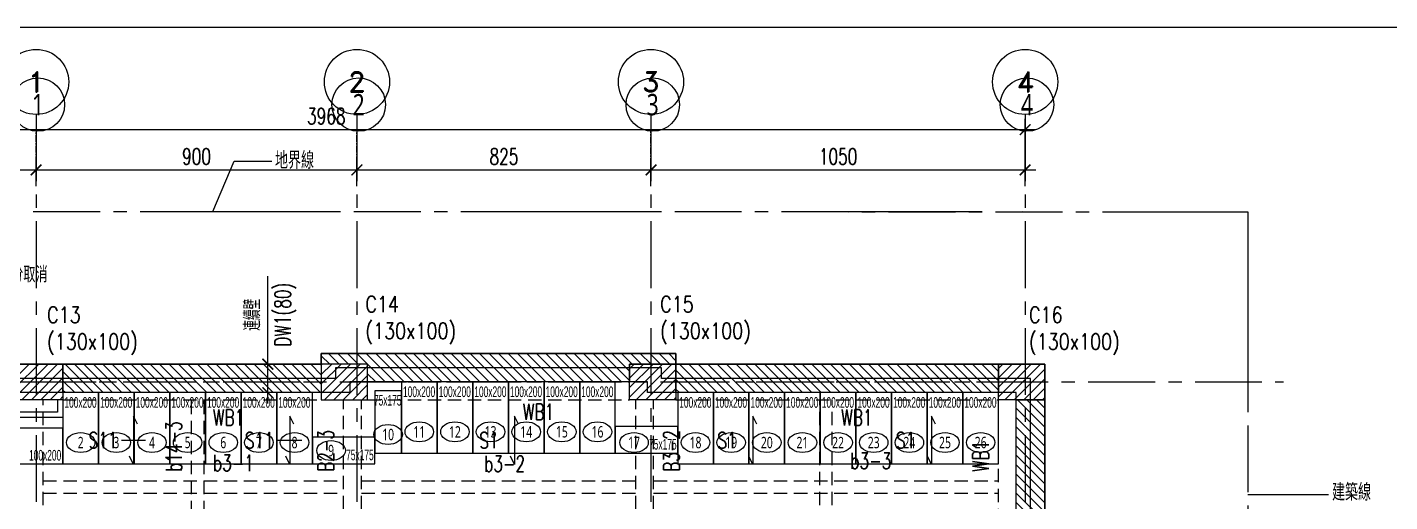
# Model space of a CAD drawing. Header units: millimetres. Extents: x -3377 to 119122, y -22007 to 15479.
# Drawn here: x 27995 to 31818, y 6428 to 7760 of the extents above; entities that cross this region are included whole.
import ezdxf
from ezdxf import colors
from ezdxf.entities.mleader import LeaderData, LeaderLine
from ezdxf.enums import TextEntityAlignment as Align
from ezdxf.math import Vec2, Vec3

# ---------------------------------------------------------------- set-up
doc = ezdxf.new("R2010")
doc.units = ezdxf.units.MM
doc.header["$LTSCALE"] = 150
doc.header["$MEASUREMENT"] = 0
doc.linetypes.add('CENTER', pattern=[2, 1.25, -0.25, 0.25, -0.25])
doc.linetypes.add('HIDDEN', pattern=[0.375, 0.25, -0.125])
doc.layers.get('0').update_dxf_attribs({"plot": 0})
for name, color, linetype, plot in [('AREA', 3, 'Continuous', False), ('S-ARCH', 252, 'Continuous', False), ('S-CLOUD_20220217(結構依建築圖2022-0216修改)', 4, 'Continuous', False)]:
    doc.layers.add(name, color=color, linetype=linetype, plot=plot)
for name, color, linetype in [('COL', 1, 'Continuous'), ('Col-Line', 8, 'CENTER'), ('Duct', 1, 'Continuous'), ('E-TXT', 7, 'Continuous'), ('GRID', 5, 'CENTER'), ('I-TXT', 7, 'Continuous'), ('PARK', 4, 'Continuous'), ('S-COL', 7, 'Continuous'), ('S-COLB', 4, 'HIDDEN'), ('S-CONC', 7, 'Continuous'), ('S-DIM', 2, 'Continuous'), ('S-GRID', 1, 'CENTER'), ('S-GRID-DIM', 2, 'Continuous'), ('S-GRID-T', 3, 'Continuous'), ('S-HATCH-COL', 13, 'Continuous'), ('S-HATCH-CONC', 124, 'Continuous'), ('S-RCBMB', 3, 'HIDDEN'), ('S-RCBMG', 2, 'HIDDEN'), ('S-SITE', 34, 'CENTER'), ('S-SLAB', 5, 'Continuous'), ('S-SLABT', 2, 'Continuous'), ('S-TEXTB', 3, 'Continuous'), ('S-TEXTC', 3, 'Continuous'), ('S-TEXTG', 2, 'Continuous'), ('WALL', 2, 'Continuous'), ('標註', 2, 'Continuous')]:
    doc.layers.add(name, color=color, linetype=linetype)
doc.styles.add('C1', font='', dxfattribs={"bigfont": 'japanese.shx'})
doc.styles.add('CD2', font='romand', dxfattribs={"height": 15})
doc.styles.add('CHINESET', font='c2.shx', dxfattribs={"bigfont": 'china.shx'})
doc.styles.add('CS4', font='romans.shx', dxfattribs={"width": 0.7, "height": 45, "bigfont": 'lsp.shx'})
doc.styles.add('LSP', font='SIMPLEX.shx', dxfattribs={"width": 0.8, "bigfont": 'lsp.shx'})
doc.styles.add('新細明體', font='')
doc.styles.get('C1').set_extended_font_data('微軟正黑體')
doc.styles.get('新細明體').set_extended_font_data('PMingLiU')
doc.dimstyles.new('DIM150', dxfattribs={"dimscale": 15, "dimtxt": 3, "dimasz": 2, "dimexe": 2, "dimexo": 2, "dimgap": 1, "dimtad": 1, "dimdec": 1, "dimdsep": 46, "dimtxsty": 'CS4', "dimblk1": 'ARCHTICK', "dimblk2": 'ARCHTICK', "dimsah": 1, "dimcen": 2, "dimdle": 2, "dimadec": 0, "dimazin": 0, "dimtfac": 1, "dimtdec": 1, "dimtmove": 0, "dimatfit": 3, "dimldrblk": 'TAA', "dimfxl": 0, "dimtolj": 1, "dimarcsym": 0})

# ---------------------------------------------------------------- blocks, each defined once
blk = doc.blocks.new('SG1')
at = {"layer": 'S-GRID-T'}
blk.add_circle((0, 6.09375), 6.09375, dxfattribs=at)
at = {"layer": 'S-GRID-T', "style": 'CD2'}
blk.add_attdef('GRID-BUB', text='', height=3.75, dxfattribs=at).set_placement((0, 6.09375), align=Align.MIDDLE_CENTER)
blk = doc.blocks.new('_ARCHTICK')
at = {"color": 0, "linetype": 'ByBlock', "const_width": 0.15}
blk.add_lwpolyline([(-0.5, -0.5), (0.5, 0.5)], dxfattribs=at)
blk = doc.blocks.new('*D249')
at = {"layer": 'DEFPOINTS', "color": 0, "transparency": 16777216}
for p in [(-5535.9, -287.4), (-9503.9, -400.6), (-5535.9, -400.6)]:
    blk.add_point(p, dxfattribs=at)
at = {"layer": 'S-GRID-DIM', "color": 0, "lineweight": -2, "transparency": 16777216}
for p, q in [((-9503.9, -370.6), (-9503.9, -257.4)), ((-5535.9, -370.6), (-5535.9, -257.4)), ((-9533.9, -287.4), (-5505.9, -287.4))]:
    blk.add_line(p, q, dxfattribs=at)
at = {"layer": 'S-GRID-DIM', "color": 0, "lineweight": -2, "transparency": 16777216, "xscale": 30, "yscale": 30, "zscale": 30, "rotation": 180}
blk.add_blockref('_ARCHTICK', (-9503.9, -287.4), dxfattribs=at)
at = {"layer": 'S-GRID-DIM', "color": 0, "lineweight": -2, "transparency": 16777216, "xscale": 30, "yscale": 30, "zscale": 30}
blk.add_blockref('_ARCHTICK', (-5535.9, -287.4), dxfattribs=at)
at = {"layer": 'S-GRID-DIM', "color": 0, "transparency": 16777216, "insert": (-7496.9, -249.9), "char_height": 45, "attachment_point": 5, "style": 'CS4'}
blk.add_mtext('\\A1;3968', dxfattribs=at)
blk = doc.blocks.new('TAA')
at = {"linetype": 'Continuous'}
blk.add_line((0, 0), (-1.66, 0), dxfattribs=at)
blk.add_solid([(-1.5, -0.25), (-1.5, 0.25), (0, 0)], dxfattribs=at)
blk = doc.blocks.new('*D250')
at = {"layer": 'DEFPOINTS', "color": 0, "transparency": 16777216}
for p in [(-7410.9, -400.6), (-8310.9, -476.2), (-7410.9, -476.2)]:
    blk.add_point(p, dxfattribs=at)
at = {"layer": 'S-GRID-DIM', "color": 0, "lineweight": -2, "transparency": 16777216}
for p, q in [((-8310.9, -446.2), (-8310.9, -370.6)), ((-7410.9, -446.2), (-7410.9, -370.6)), ((-8340.9, -400.6), (-7380.9, -400.6))]:
    blk.add_line(p, q, dxfattribs=at)
at = {"layer": 'S-GRID-DIM', "color": 0, "lineweight": -2, "transparency": 16777216, "xscale": 30, "yscale": 30, "zscale": 30, "rotation": 180}
blk.add_blockref('_ARCHTICK', (-8310.9, -400.6), dxfattribs=at)
at = {"layer": 'S-GRID-DIM', "color": 0, "lineweight": -2, "transparency": 16777216, "xscale": 30, "yscale": 30, "zscale": 30}
blk.add_blockref('_ARCHTICK', (-7410.9, -400.6), dxfattribs=at)
at = {"layer": 'S-GRID-DIM', "color": 0, "transparency": 16777216, "insert": (-7860.9, -363.1), "char_height": 45, "attachment_point": 5, "style": 'CS4'}
blk.add_mtext('\\A1;900', dxfattribs=at)
blk = doc.blocks.new('*D251')
at = {"layer": 'DEFPOINTS', "color": 0, "transparency": 16777216}
for p in [(-6585.9, -400.6), (-7410.9, -476.2), (-6585.9, -476.2)]:
    blk.add_point(p, dxfattribs=at)
at = {"layer": 'S-GRID-DIM', "color": 0, "lineweight": -2, "transparency": 16777216}
for p, q in [((-7410.9, -446.2), (-7410.9, -370.6)), ((-6585.9, -446.2), (-6585.9, -370.6)), ((-7440.9, -400.6), (-6555.9, -400.6))]:
    blk.add_line(p, q, dxfattribs=at)
at = {"layer": 'S-GRID-DIM', "color": 0, "lineweight": -2, "transparency": 16777216, "xscale": 30, "yscale": 30, "zscale": 30, "rotation": 180}
blk.add_blockref('_ARCHTICK', (-7410.9, -400.6), dxfattribs=at)
at = {"layer": 'S-GRID-DIM', "color": 0, "lineweight": -2, "transparency": 16777216, "xscale": 30, "yscale": 30, "zscale": 30}
blk.add_blockref('_ARCHTICK', (-6585.9, -400.6), dxfattribs=at)
at = {"layer": 'S-GRID-DIM', "color": 0, "transparency": 16777216, "insert": (-6998.4, -363.1), "char_height": 45, "attachment_point": 5, "style": 'CS4'}
blk.add_mtext('\\A1;825', dxfattribs=at)
blk = doc.blocks.new('*D252')
at = {"layer": 'DEFPOINTS', "color": 0, "transparency": 16777216}
for p in [(-5535.9, -400.6), (-6585.9, -476.2), (-5535.9, -476.2)]:
    blk.add_point(p, dxfattribs=at)
at = {"layer": 'S-GRID-DIM', "color": 0, "lineweight": -2, "transparency": 16777216}
for p, q in [((-6585.9, -446.2), (-6585.9, -370.6)), ((-5535.9, -446.2), (-5535.9, -370.6)), ((-6615.9, -400.6), (-5505.9, -400.6))]:
    blk.add_line(p, q, dxfattribs=at)
at = {"layer": 'S-GRID-DIM', "color": 0, "lineweight": -2, "transparency": 16777216, "xscale": 30, "yscale": 30, "zscale": 30, "rotation": 180}
blk.add_blockref('_ARCHTICK', (-6585.9, -400.6), dxfattribs=at)
at = {"layer": 'S-GRID-DIM', "color": 0, "lineweight": -2, "transparency": 16777216, "xscale": 30, "yscale": 30, "zscale": 30}
blk.add_blockref('_ARCHTICK', (-5535.9, -400.6), dxfattribs=at)
at = {"layer": 'S-GRID-DIM', "color": 0, "transparency": 16777216, "insert": (-6060.9, -363.1), "char_height": 45, "attachment_point": 5, "style": 'CS4'}
blk.add_mtext('\\A1;1050', dxfattribs=at)
blk = doc.blocks.new('*D248')
at = {"layer": 'DEFPOINTS', "color": 0, "transparency": 16777216}
for p in [(-8310.9, -400.6), (-9503.9, -476.2), (-8310.9, -476.2)]:
    blk.add_point(p, dxfattribs=at)
at = {"layer": 'S-GRID-DIM', "color": 0, "lineweight": -2, "transparency": 16777216}
for p, q in [((-9503.9, -446.2), (-9503.9, -370.6)), ((-8310.9, -446.2), (-8310.9, -370.6)), ((-9533.9, -400.6), (-8280.9, -400.6))]:
    blk.add_line(p, q, dxfattribs=at)
at = {"layer": 'S-GRID-DIM', "color": 0, "lineweight": -2, "transparency": 16777216, "xscale": 30, "yscale": 30, "zscale": 30, "rotation": 180}
blk.add_blockref('_ARCHTICK', (-9503.9, -400.6), dxfattribs=at)
at = {"layer": 'S-GRID-DIM', "color": 0, "lineweight": -2, "transparency": 16777216, "xscale": 30, "yscale": 30, "zscale": 30}
blk.add_blockref('_ARCHTICK', (-8310.9, -400.6), dxfattribs=at)
at = {"layer": 'S-GRID-DIM', "color": 0, "transparency": 16777216, "insert": (-8907.4, -363.1), "char_height": 45, "attachment_point": 5, "style": 'CS4'}
blk.add_mtext('\\A1;1193', dxfattribs=at)
blk = doc.blocks.new('CONC')
for points in [[(-6645.9, -995.9), (-7380.9, -995.9), (-7380.9, -945.9), (-7510.9, -945.9), (-7510.9, -915.9), (-6515.9, -915.9), (-6515.9, -945.9), (-6645.9, -945.9)], [(-8235.9, -945.9), (-7510.9, -945.9), (-7510.9, -1025.9), (-8235.9, -1025.9)], [(-6515.9, -945.9), (-5610.9, -945.9), (-5610.9, -1025.9), (-6515.9, -1025.9)], [(-5560.9, -1045.9), (-5480.9, -1045.9), (-5480.9, -1520.9), (-5560.9, -1520.9)]]:
    blk.add_lwpolyline(points, close=True)
blk = doc.blocks.new('*D50')
at = {"layer": 'DEFPOINTS', "color": 0, "transparency": 16777216}
for p in [(28670.3, 6814.2), (28670.3, 6814.2), (28670.3, 6734.2)]:
    blk.add_point(p, dxfattribs=at)
at = {"layer": 'S-DIM', "color": 0, "lineweight": -2, "transparency": 16777216}
for p, q in [((28670.3, 6814.2), (28670.3, 7061.7)), ((28670.3, 6704.2), (28670.3, 6814.2))]:
    blk.add_line(p, q, dxfattribs=at)
at = {"layer": 'S-DIM', "color": 0, "lineweight": -2, "transparency": 16777216, "xscale": 30, "yscale": 30, "zscale": 30}
for p, rotation in [((28670.3, 6814.2), 90), ((28670.3, 6734.2), 270)]:
    blk.add_blockref('_ARCHTICK', p, dxfattribs=dict(at, rotation=rotation))
at = {"layer": 'S-DIM', "color": 0, "transparency": 16777216, "char_height": 45, "attachment_point": 5, "rotation": 90, "style": 'CS4'}
for s, insert in [('\\A1;DW1(80)', (28719.6, 6953)), ('\\A1;連續壁', (28627.1, 6953))]:
    blk.add_mtext(s, dxfattribs=dict(at, insert=insert))
blk = doc.blocks.new('COL(B1F)')
for points in [[(-8365.9, -945.9), (-8235.9, -945.9), (-8235.9, -1045.9), (-8365.9, -1045.9)], [(-7380.9, -945.9), (-7510.9, -945.9), (-7510.9, -1045.9), (-7380.9, -1045.9)], [(-6645.9, -945.9), (-6515.9, -945.9), (-6515.9, -1045.9), (-6645.9, -1045.9)], [(-5610.9, -945.9), (-5480.9, -945.9), (-5480.9, -1045.9), (-5610.9, -1045.9)]]:
    blk.add_lwpolyline(points, close=True)
blk = doc.blocks.new('COL(B4F-B2F)')
for points in [[(-8365.9, -945.9), (-8235.9, -945.9), (-8235.9, -1045.9), (-8365.9, -1045.9)], [(-7380.9, -945.9), (-7510.9, -945.9), (-7510.9, -1045.9), (-7380.9, -1045.9)], [(-6645.9, -945.9), (-6515.9, -945.9), (-6515.9, -1045.9), (-6645.9, -1045.9)], [(-5610.9, -945.9), (-5480.9, -945.9), (-5480.9, -1045.9), (-5610.9, -1045.9)]]:
    blk.add_lwpolyline(points, close=True)
blk = doc.blocks.new('DwFm')
blk.add_lwpolyline([(-12110.4, 0), (0, 0), (0, -7760.1), (-12110.4, -7760.1)], close=True)
blk = doc.blocks.new('A$C0BB450A7')
at = {"layer": 'AREA', "color": 252}
blk.add_lwpolyline([(-910, 1305.003), (-2160.23, 1305.003, 1.44432555), (-2878.352, -604.997), (-1801.214, -604.997), (1040, -604.997), (1040, 70.003), (1560, 70.003), (1560, 710.003), (1040, 710.003), (1040, 1305.003), (5, 1305.003), (5, 1335.003), (-910, 1335.003)], format="xyb", close=True, dxfattribs=at)
at = {"layer": 'COL', "color": 252}
for points in [[(-1805, 1345.003), (-1675, 1345.003), (-1675, 1245.003), (-1805, 1245.003)], [(-820, 1345.003), (-950, 1345.003), (-950, 1245.003), (-820, 1245.003)], [(-85, 1345.003), (45, 1345.003), (45, 1245.003), (-85, 1245.003)], [(950, 1345.003), (1080, 1345.003), (1080, 1245.003), (950, 1245.003)]]:
    blk.add_lwpolyline(points, close=True, dxfattribs=at)
at = {"layer": 'Col-Line', "color": 252, "linetype": 'ByBlock'}
for centre in [(-1745, 2073.649), (-845, 2073.649), (-20, 2073.649), (1030, 2073.649)]:
    blk.add_circle(centre, 75, dxfattribs=at)
at = {"layer": 'Duct', "color": 252, "linetype": 'CENTER', "ltscale": 3}
blk.add_lwpolyline([(-4158.349, -1071.481), (-4158.337, 185.74), (-4158.355, 1773.233), (1649.9, 1773.103), (1649.381, 185.653), (1648.966, -1071.481), (-1332.82, -1071.478)], close=True, dxfattribs=at)
blk.add_lwpolyline([(-4158.349, -1071.481), (-4158.337, 185.74), (-4158.355, 1773.233), (1649.9, 1773.103), (1649.381, 185.653), (1648.966, -1071.481), (-1332.82, -1071.478)], close=True, dxfattribs=at)
at = {"layer": 'E-TXT', "color": 252}
blk.add_lwpolyline([(-1254.226, 1773.169), (-1194.422, 1914.971), (-1088.612, 1914.971)], dxfattribs=at)
at = {"layer": 'GRID', "color": 252, "ltscale": 0.1}
for p, q in [((-1750, 1879.384), (-1750, 1998.649)), ((-850, 1879.384), (-850, 1998.649)), ((-25, 1874.384), (-25, 1998.649)), ((1025, 1874.384), (1025, 1998.649))]:
    blk.add_line(p, q, dxfattribs=at)
at = {"layer": 'I-TXT', "color": 252}
blk.add_lwpolyline([(1649.642, 979.379), (1875.685, 979.379)], dxfattribs=at)
at = {"layer": 'PARK', "color": 252, "linetype": 'Continuous'}
for p, q in [((-1575, 1265.003), (-1675, 1265.003)), ((-1675, 1265.003), (-1675, 1065.003)), ((-1475, 1265.003), (-1575, 1265.003)), ((-1575, 1265.003), (-1575, 1065.003)), ((-1575, 1065.003), (-1575, 1265.003)), ((-1475, 1065.003), (-1475, 1265.003)), ((-1375, 1265.003), (-1475, 1265.003)), ((-1475, 1265.003), (-1475, 1065.003)), ((-1275, 1265.003), (-1375, 1265.003)), ((-1375, 1265.003), (-1375, 1065.003)), ((-1375, 1065.003), (-1375, 1265.003)), ((-1175, 1265.003), (-1275, 1265.003)), ((-1275, 1265.003), (-1275, 1065.003)), ((-1275, 1065.003), (-1275, 1265.003)), ((-1175, 1065.003), (-1175, 1265.003)), ((-1075, 1265.003), (-1175, 1265.003)), ((-1175, 1265.003), (-1175, 1065.003)), ((-975, 1265.003), (-1075, 1265.003)), ((-1075, 1265.003), (-1075, 1065.003)), ((-1075, 1065.003), (-1075, 1265.003)), ((-975, 1065.003), (-975, 1265.003)), ((-725, 1270.003), (-800, 1270.003)), ((-800, 1270.003), (-800, 1095.003)), ((-625, 1295.003), (-725, 1295.003)), ((-725, 1295.003), (-725, 1095.003)), ((-725, 1095.003), (-725, 1270.003)), ((-525, 1295.003), (-625, 1295.003)), ((-625, 1295.003), (-625, 1095.003)), ((-625, 1095.003), (-625, 1295.003)), ((-425, 1295.003), (-525, 1295.003)), ((-525, 1295.003), (-525, 1095.003)), ((-525, 1095.003), (-525, 1295.003)), ((-325, 1295.003), (-425, 1295.003)), ((-425, 1295.003), (-425, 1095.003)), ((-425, 1095.003), (-425, 1295.003)), ((-225, 1295.003), (-325, 1295.003)), ((-325, 1295.003), (-325, 1095.003)), ((-325, 1095.003), (-325, 1295.003)), ((-125, 1295.003), (-225, 1295.003)), ((-225, 1295.003), (-225, 1095.003)), ((-225, 1095.003), (-225, 1295.003)), ((-125, 1095.003), (-125, 1295.003)), ((150, 1265.003), (50, 1265.003)), ((50, 1265.003), (50, 1065.003)), ((250, 1265.003), (150, 1265.003)), ((150, 1265.003), (150, 1065.003)), ((150, 1065.003), (150, 1265.003)), ((350, 1265.003), (250, 1265.003)), ((250, 1265.003), (250, 1065.003)), ((250, 1065.003), (250, 1265.003)), ((450, 1265.003), (350, 1265.003)), ((350, 1265.003), (350, 1065.003)), ((350, 1065.003), (350, 1265.003)), ((550, 1265.003), (450, 1265.003)), ((450, 1265.003), (450, 1065.003)), ((450, 1065.003), (450, 1265.003)), ((650, 1265.003), (550, 1265.003)), ((550, 1265.003), (550, 1065.003)), ((550, 1065.003), (550, 1265.003)), ((750, 1265.003), (650, 1265.003)), ((650, 1265.003), (650, 1065.003)), ((650, 1065.003), (650, 1265.003)), ((850, 1265.003), (750, 1265.003)), ((750, 1265.003), (750, 1065.003)), ((750, 1065.003), (750, 1265.003)), ((950, 1265.003), (850, 1265.003)), ((850, 1265.003), (850, 1065.003)), ((850, 1065.003), (850, 1265.003)), ((950, 1065.003), (950, 1265.003)), ((-1675, 1165.003), (-1875, 1165.003)), ((-1675, 1065.003), (-1675, 1165.003)), ((-125, 1170.003), (-125, 1095.003)), ((50, 1170.003), (-125, 1170.003)), ((50, 1095.003), (50, 1170.003)), ((-975, 1140.003), (-975, 1065.003)), ((-800, 1140.003), (-975, 1140.003)), ((-800, 1065.003), (-800, 1140.003)), ((-800, 1095.003), (-725, 1095.003)), ((-725, 1095.003), (-625, 1095.003)), ((-625, 1095.003), (-525, 1095.003)), ((-525, 1095.003), (-425, 1095.003)), ((-425, 1095.003), (-325, 1095.003)), ((-325, 1095.003), (-225, 1095.003)), ((-225, 1095.003), (-125, 1095.003)), ((-125, 1095.003), (50, 1095.003)), ((-1875, 1065.003), (-1675, 1065.003)), ((-1675, 1065.003), (-1575, 1065.003)), ((-1575, 1065.003), (-1475, 1065.003)), ((-1475, 1065.003), (-1375, 1065.003)), ((-1375, 1065.003), (-1275, 1065.003)), ((-1275, 1065.003), (-1175, 1065.003)), ((-1175, 1065.003), (-1075, 1065.003)), ((-1075, 1065.003), (-975, 1065.003)), ((-975, 1065.003), (-800, 1065.003)), ((50, 1065.003), (150, 1065.003)), ((150, 1065.003), (250, 1065.003)), ((250, 1065.003), (350, 1065.003)), ((350, 1065.003), (450, 1065.003)), ((450, 1065.003), (550, 1065.003)), ((550, 1065.003), (650, 1065.003)), ((650, 1065.003), (750, 1065.003)), ((750, 1065.003), (850, 1065.003)), ((850, 1065.003), (950, 1065.003))]:
    blk.add_line(p, q, dxfattribs=at)
at = {"layer": 'PARK', "color": 252}
for centre in [(-1625, 1125.003), (-1525, 1125.003), (-1425, 1125.003), (-1325, 1125.003), (-1225, 1125.003), (-1125, 1125.003), (-1025, 1125.003), (-762.5, 1147.503), (-675, 1155.003), (-575, 1155.003), (-475, 1155.003), (-375, 1155.003), (-275, 1155.003), (-175, 1155.003), (-72.5, 1125.003), (100, 1125.003), (200, 1125.003), (300, 1125.003), (400, 1125.003), (500, 1125.003), (600, 1125.003), (700, 1125.003), (800, 1125.003), (900, 1125.003), (-922.5, 1102.503)]:
    blk.add_ellipse(centre, major_axis=(-40, 0), ratio=0.7, dxfattribs=at)
at = {"layer": 'WALL', "color": 252}
for points in [[(-950, 1345.003), (-2145.345, 1345.003, 1.43402765), (-2878.352, -644.997), (-1801.214, -644.997), (1080, -644.997), (1080, 30.003), (1600, 30.003), (1600, 750.003), (1080, 750.003), (1080, 1345.003), (45, 1345.003), (45, 1375.003), (-950, 1375.003)], [(-870, 1265.003), (-2175.43, 1265.003, 1.45534409), (-2878.352, -564.997), (-1801.214, -564.997), (1000, -564.997), (1000, 110.003), (1520, 110.003), (1520, 670.003), (1000, 670.003), (1000, 1265.003), (-35, 1265.003), (-35, 1295.003), (-870, 1295.003)]]:
    blk.add_lwpolyline(points, format="xyb", close=True, dxfattribs=at)
for points in [[(-1675, 1245.003), (-1675, 1195.003), (-2104.789, 1195.003, 0.0346398), (-2210.22, 1295.003, 27.58395704)], [(-1690, 1245.003), (-1690, 1210.003), (-2098.224, 1210.003, 0.01826311), (-2153.214, 1265.003)]]:
    blk.add_lwpolyline(points, format="xyb", dxfattribs=at)
at = {"layer": 'Col-Line', "color": 252, "style": 'C1', "width": 0.75}
for s, p in [('1', (-1745, 2073.649)), ('2', (-845, 2073.649)), ('3', (-20, 2073.649)), ('4', (1030, 2073.649))]:
    blk.add_text(s, height=60, dxfattribs=at).set_placement(p, align=Align.MIDDLE)
at = {"layer": 'E-TXT', "color": 252, "style": 'CHINESET', "width": 0.8}
for s, p in [('地界線', (-1079.786, 1893.231)), ('建築線', (1885.924, 961.635))]:
    blk.add_text(s, height=48, dxfattribs=at).set_placement(p)
at = {"layer": 'PARK', "color": 252, "style": 'C1', "width": 0.7}
for s, p in [('10', (-762.5, 1147.503)), ('11', (-675, 1155.003)), ('12', (-575, 1155.003)), ('13', (-475, 1155.003)), ('14', (-375, 1155.003)), ('15', (-275, 1155.003)), ('16', (-175, 1155.003)), ('2', (-1625, 1125.003)), ('3', (-1525, 1125.003)), ('4', (-1425, 1125.003)), ('5', (-1325, 1125.003)), ('6', (-1225, 1125.003)), ('7', (-1125, 1125.003)), ('8', (-1025, 1125.003)), ('9', (-922.5, 1102.503)), ('17', (-72.5, 1125.003)), ('18', (100, 1125.003)), ('19', (200, 1125.003)), ('20', (300, 1125.003)), ('21', (400, 1125.003)), ('22', (500, 1125.003)), ('23', (600, 1125.003)), ('24', (700, 1125.003)), ('25', (800, 1125.003)), ('26', (900, 1125.003))]:
    blk.add_text(s, height=32, dxfattribs=at).set_placement(p, align=Align.MIDDLE)
at = {"layer": '標註', "color": 252, "style": '新細明體', "width": 0.6}
for s, p in [('100x200', (-675.517, 1252.558)), ('100x200', (-575.517, 1252.558)), ('100x200', (-475.517, 1252.558)), ('100x200', (-375.517, 1252.558)), ('100x200', (-275.517, 1252.558)), ('100x200', (-175.517, 1252.558)), ('100x200', (-1625.517, 1222.558)), ('100x200', (-1525.517, 1222.558)), ('100x200', (-1425.517, 1222.558)), ('100x200', (-1325.517, 1222.558)), ('100x200', (-1225.517, 1222.558)), ('100x200', (-1125.517, 1222.558)), ('100x200', (-1025.517, 1222.558)), ('75x175', (-763.63, 1228.645)), ('100x200', (99.483, 1222.558)), ('100x200', (199.483, 1222.558)), ('100x200', (299.483, 1222.558)), ('100x200', (399.483, 1222.558)), ('100x200', (499.483, 1222.558)), ('100x200', (599.483, 1222.558)), ('100x200', (699.483, 1222.558)), ('100x200', (799.483, 1222.558)), ('100x200', (899.483, 1222.558)), ('75x175', (8.372, 1105.198)), ('100x200', (-1724.758, 1074.17)), ('75x175', (-841.628, 1075.198))]:
    blk.add_text(s, height=30, dxfattribs=at).set_placement(p, align=Align.CENTER)
blk = doc.blocks.new('2022-0217')
blk.add_blockref('A$C0BB450A7', (17659.9, -2290.9))
blk = doc.blocks.new('_None')
blk = doc.blocks.new('LINE')
at = {"layer": 'S-GRID'}
for points in [[(-8310.87, -244.9), (-8310.87, -3085.91)], [(-7410.87, -244.9), (-7410.87, -3085.91)], [(-6585.87, -244.9), (-6585.87, -3085.91)], [(-5535.87, -244.9), (-5535.87, -3085.91)], [(-11059.11, -995.91), (-4810.87, -995.91)]]:
    blk.add_lwpolyline(points, dxfattribs=at)
at = {"layer": 'S-GRID-T', "xscale": 15, "yscale": 15, "zscale": 15}
for p, values in [((-8310.87, -244.9), {'GRID-BUB': '1'}), ((-7410.87, -244.9), {'GRID-BUB': '2'}), ((-6585.87, -244.9), {'GRID-BUB': '3'}), ((-5535.87, -244.9), {'GRID-BUB': '4'})]:
    blk.add_blockref('SG1', p, dxfattribs=at).add_auto_attribs(values)
at = {"layer": 'S-GRID-DIM'}
dim = blk.add_linear_dim(base=(-5535.87, -287.4), p1=(-9503.87, -400.57), p2=(-5535.87, -400.57), dimstyle='DIM150', dxfattribs=at)
dim.commit()
dim.dimension.update_dxf_attribs({"geometry": '*D249', "text_midpoint": (-7496.87, -287.4), "dimtype": 128})
for base, p1, p2, picture, middle in [((-8310.87, -400.57), (-9503.87, -476.23), (-8310.87, -476.23), '*D248', (-8907.37, -363.07)), ((-7410.87, -400.57), (-8310.87, -476.23), (-7410.87, -476.23), '*D250', (-7860.87, -363.07)), ((-6585.87, -400.57), (-7410.87, -476.23), (-6585.87, -476.23), '*D251', (-6998.37, -363.07)), ((-5535.87, -400.57), (-6585.87, -476.23), (-5535.87, -476.23), '*D252', (-6060.87, -363.07))]:
    dim = blk.add_linear_dim(base=base, p1=p1, p2=p2, dimstyle='DIM150', dxfattribs=at)
    dim.commit()
    dim.dimension.update_dxf_attribs({"geometry": picture, "text_midpoint": middle})

msp = doc.modelspace()

# ---------------------------------------------------------------- hatches: boundary and pattern name
at = {"layer": 'S-HATCH-COL'}
h = msp.add_hatch(dxfattribs=at)
h.set_pattern_fill('ANSI31', color=256, scale=150, style=0)
h.paths.add_polyline_path([(26905.33, 6339.23), (26795.33, 6339.23), (26795.33, 6429.23), (26905.33, 6429.23)])
h.paths.add_polyline_path([(26905.33, 5489.23), (26795.33, 5489.23), (26795.33, 5579.23), (26905.33, 5579.23)])
h.paths.add_polyline_path([(30740.33, 6239.23), (30850.33, 6239.23), (30850.33, 6139.23), (30740.33, 6139.23)])
h.paths.add_polyline_path([(30740.33, 5499.23), (30850.33, 5499.23), (30850.33, 5399.23), (30740.33, 5399.23)])
h.paths.add_polyline_path([(30720.33, 4924.23), (30850.33, 4924.23), (30850.33, 4824.23), (30720.33, 4824.23)])
h.paths.add_polyline_path([(29635.33, 4924.23), (29765.33, 4924.23), (29765.33, 4824.23), (29635.33, 4824.23)])
h.paths.add_polyline_path([(28980.33, 4924.23), (28850.33, 4924.23), (28850.33, 4824.23), (28980.33, 4824.23)])
h.paths.add_polyline_path([(27965.33, 6814.23), (28095.33, 6814.23), (28095.33, 6714.23), (27965.33, 6714.23)])
h.paths.add_polyline_path([(27965.33, 6249.23), (28075.33, 6249.23), (28075.33, 6149.23), (27965.33, 6149.23)])
h.paths.add_polyline_path([(27965.33, 5514.23), (28075.33, 5514.23), (28075.33, 5414.23), (27965.33, 5414.23)])
h.paths.add_polyline_path([(27965.33, 4924.23), (28095.33, 4924.23), (28095.33, 4824.23), (27965.33, 4824.23)])
h.paths.add_polyline_path([(28950.33, 6814.23), (28820.33, 6814.23), (28820.33, 6714.23), (28950.33, 6714.23)])
h.paths.add_polyline_path([(29685.33, 5469.23), (29770.33, 5469.23), (29770.33, 5329.23), (29685.33, 5329.23)])
h.paths.add_polyline_path([(29685.33, 6294.23), (29770.33, 6294.23), (29770.33, 6154.23), (29685.33, 6154.23)])
h.paths.add_polyline_path([(28950.33, 6294.23), (28865.33, 6294.23), (28865.33, 6154.23), (28950.33, 6154.23)])
h.paths.add_polyline_path([(28865.33, 5469.23), (28950.33, 5469.23), (28950.33, 5329.23), (28865.33, 5329.23)])
h.paths.add_polyline_path([(29685.33, 6814.23), (29815.33, 6814.23), (29815.33, 6714.23), (29685.33, 6714.23)])
h.paths.add_polyline_path([(30720.33, 6814.23), (30850.33, 6814.23), (30850.33, 6714.23), (30720.33, 6714.23)])
h.paths.add_polyline_path([(26408.23, 5919.23), (26478.23, 5919.23), (26478.23, 5989.23), (26408.23, 5989.23)])
h.paths.add_polyline_path([(27231.48, 6229.23), (27291.48, 6229.23), (27291.48, 6169.23), (27231.48, 6169.23)])
h.paths.add_polyline_path([(27048.98, 5565.65), (27108.84, 5561.7), (27104.89, 5501.83), (27045.02, 5505.78)])
at = {"layer": 'S-HATCH-CONC'}
h = msp.add_hatch(dxfattribs=at)
h.set_pattern_fill('ANSI31', color=256, scale=150, angle=90, style=0)
h.set_pattern_definition([(135, (24220.8, 3880.068), (-13.25825, -13.25825), [])])
h.paths.add_polyline_path([(30770.33, 5499.23), (31370.33, 5499.23), (31370.33, 6219.23), (30850.33, 6219.23), (30850.33, 6139.23), (31290.33, 6139.23), (31290.33, 5579.23), (30770.33, 5579.23)])
h.paths.add_polyline_path([(30770.33, 6714.23), (30850.33, 6714.23), (30850.33, 6239.23), (30770.33, 6239.23)])
h.paths.add_polyline_path([(30850.33, 5399.23), (30770.33, 5399.23), (30770.33, 4924.23), (30850.33, 4924.23)])
h.paths.add_polyline_path([(28095.33, 4904.23), (28850.33, 4904.23), (28850.33, 4824.23), (28095.33, 4824.23)])
h.paths.add_polyline_path([(28980.33, 4904.23), (29635.33, 4904.23), (29635.33, 4824.23), (28980.33, 4824.23)])
h.paths.add_polyline_path([(29765.33, 4904.23), (30720.33, 4904.23), (30720.33, 4824.23), (29765.33, 4824.23)])
edge = h.paths.add_edge_path()
edge.add_line((27965.33, 4824.23), (26891.98, 4824.23))
edge.add_arc((26891.98, 5954.23), 1130, 49.55789, 269.99999, ccw=False)
edge.add_line((27624.99, 6814.23), (27965.33, 6814.23))
edge.add_line((27965.33, 6814.23), (27965.33, 6734.23))
edge.add_line((27965.33, 6734.23), (27594.9, 6734.23))
edge.add_arc((26891.98, 5954.23), 1050, 47.97535, 269.99999)
edge.add_line((26891.98, 4904.23), (27965.33, 4904.23))
edge.add_line((27965.33, 4904.23), (27965.33, 4824.23))
h.paths.add_polyline_path([(28095.33, 6814.23), (28820.33, 6814.23), (28820.33, 6734.23), (28095.33, 6734.23)])
h.paths.add_polyline_path([(29685.33, 6764.23), (28950.33, 6764.23), (28950.33, 6814.23), (28820.33, 6814.23), (28820.33, 6844.23), (29815.33, 6844.23), (29815.33, 6814.23), (29685.33, 6814.23)])
h.paths.add_polyline_path([(29815.33, 6814.23), (30720.33, 6814.23), (30720.33, 6734.23), (29815.33, 6734.23)])

# ---------------------------------------------------------------- linework, layer by layer
at = {"layer": 'S-RCBMB'}
for p, q in [((28456.58, 6224.23), (28456.58, 6714.23)), ((28491.58, 6224.23), (28491.58, 6714.23)), ((30219.08, 6249.23), (30219.08, 6714.23)), ((30254.08, 6249.23), (30254.08, 6714.23)), ((28040.33, 6486.73), (28882.83, 6486.73)), ((28932.83, 6486.73), (29702.83, 6486.73)), ((29752.83, 6486.73), (30720.33, 6486.73)), ((28040.33, 6451.73), (28882.83, 6451.73)), ((28932.83, 6451.73), (29702.83, 6451.73)), ((29752.83, 6451.73), (30720.33, 6451.73))]:
    msp.add_line(p, q, dxfattribs=at)
at = {"layer": 'S-RCBMG'}
for p, q in [((28095.33, 6764.23), (28820.33, 6764.23)), ((28950.33, 6764.23), (29685.33, 6764.23)), ((29815.33, 6764.23), (30720.33, 6764.23)), ((28040.33, 6249.23), (28040.33, 6714.23)), ((28095.33, 6714.23), (28820.33, 6714.23)), ((28882.83, 6294.23), (28882.83, 6714.23)), ((28932.83, 6294.23), (28932.83, 6714.23)), ((28950.33, 6714.23), (29685.33, 6714.23)), ((29702.83, 6294.23), (29702.83, 6714.23)), ((29752.83, 6294.23), (29752.83, 6714.23)), ((29815.33, 6714.23), (30720.33, 6714.23)), ((30720.33, 6089.23), (30720.33, 6714.23)), ((30770.33, 6089.23), (30770.33, 6714.23))]:
    msp.add_line(p, q, dxfattribs=at)
at = {"layer": 'S-SITE'}
msp.add_lwpolyline([(25611.98, 4397.74), (25612, 5654.97), (25611.98, 7242.46), (31420.23, 7242.33), (31419.71, 5654.88), (31419.3, 4397.74), (28437.51, 4397.75)], close=True, dxfattribs=at)
at = {"layer": 'S-SLAB'}
msp.add_lwpolyline([(30850.33, 4824.23), (26891.98, 4824.23, -1.4340277), (27624.99, 6814.23), (28820.33, 6814.23), (28820.33, 6844.23), (29815.33, 6844.23), (29815.33, 6814.23), (30850.33, 6814.23), (30850.33, 6219.23), (31370.33, 6219.23), (31370.33, 5499.23), (30850.33, 5499.23), (30850.33, 4824.23)], format="xyb", dxfattribs=at)
at = {"layer": 'S-SLABT', "color": 1}
for p, q in [((28259.71, 6600.48), (28327.21, 6600.48)), ((28698.46, 6600.48), (28765.96, 6600.48))]:
    msp.add_line(p, q, dxfattribs=at)
for points in [[(28304.71, 6645.48), (28293.46, 6667.98), (28293.46, 6532.98), (28282.21, 6555.48)], [(28743.46, 6645.48), (28732.21, 6667.98), (28732.21, 6532.98), (28720.96, 6555.48)], [(29374.08, 6645.48), (29362.83, 6667.98), (29362.83, 6532.98), (29351.58, 6555.48)], [(30042.21, 6645.48), (30030.96, 6667.98), (30030.96, 6532.98), (30019.71, 6555.48)], [(30543.46, 6645.48), (30532.21, 6667.98), (30532.21, 6532.98), (30520.96, 6555.48)]]:
    msp.add_lwpolyline(points, dxfattribs=at)

# ---------------------------------------------------------------- block references
msp.add_blockref('DwFm', (36331.2, 7760.14))
at = {"layer": 'S-ARCH'}
msp.add_blockref('2022-0217', (12110.4, 7760.14), dxfattribs=at)
at = {"layer": 'S-COL'}
msp.add_blockref('COL(B1F)', (36331.2, 7760.14), dxfattribs=at)
at = {"layer": 'S-COLB'}
msp.add_blockref('COL(B4F-B2F)', (36331.2, 7760.14), dxfattribs=at)
at = {"layer": 'S-CONC'}
msp.add_blockref('CONC', (36331.2, 7760.14), dxfattribs=at)
at = {"layer": 'S-GRID'}
msp.add_blockref('LINE', (36331.2, 7760.14), dxfattribs=at)

# ---------------------------------------------------------------- texts
at = {"layer": 'S-SLABT', "color": 2, "style": 'CS4', "width": 0.7}
for s, p in [('S11', (28248.46, 6577.98)), ('S11', (28687.21, 6577.98)), ('S1', (29317.83, 6577.98)), ('S1', (29985.96, 6577.98)), ('S1', (30487.21, 6577.98))]:
    msp.add_text(s, height=45, dxfattribs=at).set_placement(p, align=Align.RIGHT)
at = {"layer": 'S-TEXTB', "style": 'CS4', "width": 0.7}
msp.add_text('b14-3', height=45, rotation=90, dxfattribs=at).set_placement((28406.58, 6511.73, 0), align=Align.MIDDLE_LEFT)
for s, p in [('b3-1', (28516.58, 6536.73, 0)), ('b3-2', (29277.32, 6534.71, 0)), ('b3-3', (30304.81, 6542.94, 0))]:
    msp.add_text(s, height=45, dxfattribs=at).set_placement(p, align=Align.MIDDLE_LEFT)
at = {"layer": 'S-TEXTC', "style": 'CS4', "width": 0.8}
for s, p in [('C14', (28944.19, 6960.11)), ('C15', (29771.09, 6960.11)), ('C13', (28051.09, 6930.11)), ('C16', (30806.09, 6930.11)), ('(130x100)', (28944.19, 6885.11)), ('(130x100)', (29771.09, 6885.11)), ('(130x100)', (28051.09, 6855.11)), ('(130x100)', (30806.09, 6855.11))]:
    msp.add_text(s, height=45, dxfattribs=at).set_placement(p)
at = {"layer": 'S-TEXTG', "style": 'CS4', "width": 0.7}
for p in [(29386.03, 6680.28), (28516.58, 6664.23), (30279.08, 6664.23)]:
    msp.add_text('WB1', height=45, dxfattribs=at).set_placement(p, align=Align.MIDDLE_LEFT)
for s, p in [('B2-3', (28832.83, 6511.73, 0)), ('B3-2', (29802.83, 6511.73)), ('WB1', (30670.33, 6511.73, 0))]:
    msp.add_text(s, height=45, rotation=90, dxfattribs=at).set_placement(p, align=Align.MIDDLE_LEFT)

# ---------------------------------------------------------------- dimensions: what is measured, and where the dimension line sits
at = {"layer": 'S-DIM'}
dim = msp.add_linear_dim(base=(28670.33, 6814.23), p1=(28670.33, 6734.23), p2=(28670.33, 6814.23), angle=90, text='連續壁\\XDW1(<>)', dimstyle='DIM150', dxfattribs=at)
dim.commit()
dim.dimension.update_dxf_attribs({"geometry": '*D50', "text_midpoint": (28670.33, 6952.98)})

# ---------------------------------------------------------------- leaders
at = {"layer": 'S-CLOUD_20220217(結構依建築圖2022-0216修改)'}
ml = msp.add_multileader_mtext('Standard', dxfattribs=at)
ml.set_content('WB1部分取消', color=256, style='LSP')
ml.set_leader_properties(color=256)
ml.set_arrow_properties(name='NONE')
ml.build(insert=Vec2(0, 0))
ml.multileader.update_dxf_attribs({"text_left_attachment_type": 2, "text_right_attachment_type": 2, "dogleg_length": 3, "arrow_head_size": 30, "scale": 15})
ctx = ml.context
ctx.base_point, ctx.scale, ctx.char_height, ctx.arrow_head_size, ctx.landing_gap_size, ctx.plane_origin = Vec3(27785.52, 7060.56), 15, 45, 30, 30, Vec3(27651, 6797.52)
ctx.left_attachment, ctx.right_attachment = 2, 2
notes = []
notes.append((ctx, [(0, (1, 1, 0), (27740.52, 7060.56), (1, 0), 45, [(0, [(27651, 6797.52)], 0, [])])]))
ctx.mtext.insert, ctx.mtext.flow_direction = Vec3(27815.52, 7088.65), 5
for ctx, leaders in notes:
    for number, flags, end, landing, length, lines in leaders:
        leader = LeaderData()
        leader.index, (leader.has_last_leader_line, leader.has_dogleg_vector, leader.attachment_direction) = number, flags
        leader.last_leader_point, leader.dogleg_vector, leader.dogleg_length = Vec3(end), Vec3(landing), length
        for number, points, colour, breaks in lines:
            line = LeaderLine()
            line.index, line.vertices, line.color, line.breaks = number, Vec3.list(points), colors.encode_raw_color(colour), breaks
            leader.lines.append(line)
        ctx.leaders.append(leader)

doc.saveas('drawing.dxf')
